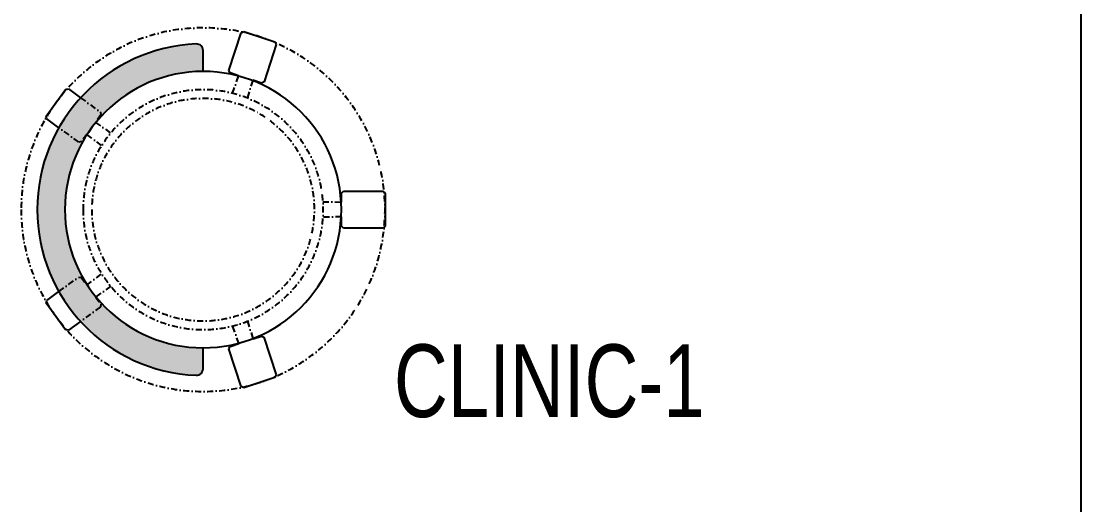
# Model space of a CAD drawing. Header units: feet. Extents: x 10126720 to 10134877, y -6288511 to -6263583.
# Drawn here: x 10129926 to 10131384, y -6271420 to -6270756 of the extents above; entities that cross this region are included whole.
import ezdxf

# ---------------------------------------------------------------- set-up
doc = ezdxf.new("R2010")
doc.units = ezdxf.units.FT
doc.header["$LTSCALE"] = 33
doc.header["$MEASUREMENT"] = 0
doc.header["$PDMODE"] = 3
doc.header["$PDSIZE"] = -1
doc.linetypes.add('DASHDOT2', pattern=[0.5, 0.25, -0.125, 0, -0.125])
doc.linetypes.add('DOT2', pattern=[0.125, 0, -0.125])
for name, color, linetype, lineweight in [('HATCH', 9, 'Continuous', 9), ('LENS-DIM', 252, 'Continuous', 5), ('LENS-FURNITURE', 13, 'Continuous', 9), ('LENS-PARTITION', 21, 'Continuous', 25), ('LENS-TEXT', 31, 'Continuous', 5), ('LN-ELEVATION-1', 81, 'Continuous', 25)]:
    doc.layers.add(name, color=color, linetype=linetype, lineweight=lineweight)
doc.styles.add('LK TXT', font='GILC____.TTF', dxfattribs={"height": 100})
doc.styles.get("Standard").update_dxf_attribs({"font": 'GILC____.TTF'})
doc.dimstyles.new('100MM', dxfattribs={"dimtxt": 100, "dimasz": 50, "dimexe": 65, "dimexo": 65, "dimtad": 1, "dimdec": 0, "dimtxsty": 'Standard', "dimblk": 'OBLIQUE', "dimcen": 2.5, "dimdle": 65, "dimclrd": 256, "dimclre": 256, "dimclrt": 1, "dimadec": 0, "dimazin": 0, "dimtfac": 1, "dimtdec": 0, "dimtmove": 1, "dimatfit": 3, "dimfxl": 1, "dimlwd": -1, "dimlwe": -1, "dimarcsym": 0})

# ---------------------------------------------------------------- blocks, each defined once
blk = doc.blocks.new('DR STOOL')
at = {"layer": 'HATCH'}
h = blk.add_hatch(dxfattribs=at)
h.set_pattern_fill('ANSI36', color=250, angle=-90.00000000000001)
h.set_pattern_definition([(315, (-227.8099174643867, 917.3997257252777), (6.173926083235043, -1.683798022700468), [7.9375, -1.587499999999999, 0, -1.587499999999999])])
edge = h.paths.add_edge_path()
edge.add_line((-190.0000000041909, 4.511094e-10), (-218.6899174675346, 4.511094e-10))
edge.add_arc((-218.6899174670689, 9.120000000388245), 9.119999999940092, 177.6119845363388, 269.9999999996136, ccw=False)
edge.add_arc((-1.8626451e-09, 3.565219e-10), 228.000000002257, 2.3880154632688004, 177.6119845367313, ccw=False)
edge.add_arc((218.6899174633436, 9.120000000497384), 9.120000000051716, -90.00000000034493, 2.3880154629299, ccw=False)
edge.add_line((218.6899174633436, 4.511094e-10), (190, 4.511094e-10))
edge.add_arc((-1.8626451e-09, 4.511094e-10), 190.000000001979, -1.27e-14, 180)
at = {"layer": 'LN-ELEVATION-1', "color": 1, "ltscale": 100}
for p, q in [((-128.6221585394814, 215.4841044476634), (-165.2704676063731, 189.0243927398114)), ((-124.7228340068832, 214.8545704018979), (-128.6221585394814, 215.4841044476634)), ((-112.6981821293011, 198.1996966340157), (-124.7228340068832, 214.8545704018979)), ((124.7553772013634, 214.9803744515593), (112.5488144652918, 198.2845540212292)), ((128.7014972954057, 215.5933048763618), (124.7553772013634, 214.9803744515593)), ((128.7014972954057, 215.5933048763618), (124.7553772013634, 214.9803744515593)), ((165.1911288509145, 188.915192311113), (128.7014972954057, 215.5933048763618)), ((165.1911288509145, 188.915192311113), (128.7014972954057, 215.5933048763618)), ((-165.2704676063731, 189.0243927398114), (-165.9069543029182, 185.0820035930228)), ((-165.9069543029182, 185.0820035930228), (-153.8003208162263, 168.3135803133482)), ((153.6734594982117, 168.4294150282658), (165.7973639420234, 185.0121775862135)), ((165.7973639420234, 185.0121775862135), (165.1911288509145, 188.915192311113)), ((165.7973639420234, 185.0121775862135), (165.1911288509145, 188.915192311113)), ((-191.2928382232785, -35.45407700946089), (-242.9550312487409, -52.24013893969095)), ((-187.9259491492994, -37.1695928365807), (-191.2928382232785, -35.45407700946089)), ((-184.1424400564283, -48.81403796559607), (-187.9259491492994, -37.1695928365807)), ((188.0651108901948, -36.96233201187715), (184.0504167033359, -49.19388854173303)), ((191.3981811110861, -35.27656588272658), (188.0651108901948, -36.96233201187715)), ((243.0100176925771, -52.21682526778022), (191.3981811110861, -35.27656588272658)), ((-242.9550312487409, -52.24013893969095), (-244.7482102331705, -55.75945052818861)), ((-244.7482102331705, -55.75945052818861), (-230.7800458371639, -98.74904560100549)), ((230.715890809428, -98.7280946081737), (244.8123673382215, -55.78040257930116)), ((244.8123673382215, -55.78040257930116), (243.0100176925771, -52.21682526778022)), ((-173.8639617776498, -80.4479453730819), (-177.8421125086024, -68.2044548037811)), ((177.6922140880488, -68.56540505095472), (173.8739495249465, -80.1985000452405)), ((-227.2218665438704, -100.5620286722478), (-175.5596735184081, -83.7759667420105)), ((-175.5596735184081, -83.7759667420105), (-173.8639617776498, -80.4479453730819)), ((173.8739495249465, -80.1985000452405), (175.5794035866856, -83.5704969359358)), ((175.5794035866856, -83.5704969359358), (227.1912401677109, -100.5107563209894)), ((-230.7800458371639, -98.74904560100549), (-227.2218665438704, -100.5620286722478)), ((227.1912401677109, -100.5107563209894), (230.715890809428, -98.7280946081737)), ((-22.72193054761737, -190.2142363802995), (-25.39390889601782, -192.886214728569)), ((-25.39390889601782, -192.886214728569), (-25.39390889601782, -247.2070584567482)), ((-10.47823652112856, -190.2142363802995), (-22.72193054761737, -190.2142363802995)), ((22.78362171910703, -190.2142363802995), (9.910054048988968, -190.2142363802995)), ((25.42475448176265, -192.8553691428751), (22.78362171910703, -190.2142363802995)), ((25.42475448176265, -247.1762128710543), (25.42475448176265, -192.8553691428751)), ((-25.39390889601782, -247.2070584567482), (-22.60096735274419, -250)), ((22.60096735274419, -250), (25.42475448176265, -247.1762128710543)), ((-22.60096735274419, -250), (22.60096735274419, -250))]:
    blk.add_line(p, q, dxfattribs=at)
at = {"layer": 'LN-ELEVATION-1', "linetype": 'DASHDOT2'}
for p, q in [((-92.92521573789418, 170.8129362839827), (-112.6981821293011, 198.1996966340157)), ((112.5488144652918, 198.2845540212292), (92.69529851106927, 171.1294289919315)), ((-153.8003208162263, 168.3135803133482), (-134.1093360339291, 141.0403694751003)), ((-103.4542870586738, 159.9154408004979), (-93.52748446213081, 167.0824927485227)), ((-93.52748446213081, 167.0824927485227), (-92.92521573789418, 170.8129362839827)), ((92.69529851106927, 171.1294289919315), (93.26858203159645, 167.4385604566923)), ((93.26858203159645, 167.4385604566923), (103.6608748426661, 159.8406005539291)), ((133.7372852512635, 141.1612321265929), (153.6734594982117, 168.4294150282658)), ((-130.4219571123831, 140.4450534014686), (-119.9844727469608, 147.9808124662595)), ((-119.9844727469608, 147.9808124662595), (-105.3687285655178, 126.9741353208374)), ((-88.15393704269081, 139.4771787207864), (-103.4542870586738, 159.9154408004979)), ((103.6608748426661, 159.8406005539291), (88.19885099539533, 139.4487815762331)), ((105.4096150295809, 126.94019481352), (120.1194891873747, 147.8074627162714)), ((120.1194891873747, 147.8074627162714), (130.0033113472163, 140.5812532722048)), ((-134.1093360339291, 141.0403694751003), (-130.4219571123831, 140.4450534014686)), ((130.0033113472163, 140.5812532722048), (133.7372852512635, 141.1612321265929)), ((-159.954806596972, -40.49024384317454), (-184.1424400564283, -48.81403796559607)), ((184.0504167033359, -49.19388854173303), (159.8786162491887, -40.79004861696012)), ((-177.8421125086024, -68.2044548037811), (-153.4148110738024, -60.73628028803068)), ((153.3006618716754, -61.02382378749462), (177.6922140880488, -68.56540505095472)), ((-10.92024635523557, -164.6382343793375), (-10.47823652112856, -190.2142363802995)), ((9.910054048988968, -190.2142363802995), (10.35584833659231, -164.674698740353))]:
    blk.add_line(p, q, dxfattribs=at)
at = {"layer": 'LN-ELEVATION-1', "color": 1, "ltscale": 100}
blk.add_lwpolyline([(-190.0000000023283, 0), (-218.6899174656719, 0, -0.4264743413925903), (-227.8019973598421, 9.5, -0.959166304662544), (227.8019973593764, 9.5, -0.4264743413925903), (218.6899174647406, 0), (190.0000000013969, 0)], format="xyb", dxfattribs=at)
at = {"layer": 'LN-ELEVATION-1', "linetype": 'DASHDOT2'}
for radius in [250, 165, 153]:
    blk.add_circle((0, 0), radius, dxfattribs=at)
at = {"layer": 'LN-ELEVATION-1', "color": 1, "ltscale": 100}
blk.add_circle((0, 0), 190, dxfattribs=at)
blk = doc.blocks.new('_Oblique')
at = {"color": 0, "lineweight": -2}
blk.add_line((-0.5, -0.5), (0.5, 0.5), dxfattribs=at)
blk = doc.blocks.new('*D52')
at = {"layer": 'Defpoints', "color": 0}
for p in [(10132173.72573334, -6271210.794426333), (10131298.20114307, -6271919.083162154), (10131298.80847267, -6271919.832576196)]:
    blk.add_point(p, dxfattribs=at)
at = {"layer": 'LENS-DIM'}
blk.add_line((10132223.61752782, -6271169.120221903), (10131247.702019, -6271960.007952542), dxfattribs=at)
at = {"layer": 'LENS-DIM', "linetype": 'DOT2'}
for p, q in [((10132132.80094295, -6271160.295302262), (10132132.19361336, -6271159.545888223)), ((10131257.88368228, -6271869.333452125), (10131257.27635269, -6271868.584038085))]:
    blk.add_line(p, q, dxfattribs=at)
at = {"layer": 'LENS-DIM', "xscale": 50, "yscale": 50, "zscale": 50}
for p, rotation in [((10132173.11840375, -6271210.045012292), 39.02151418358419), ((10131298.20114307, -6271919.083162154), 219.0215141835841)]:
    blk.add_blockref('_Oblique', p, dxfattribs=dict(at, rotation=rotation))
at = {"layer": 'LENS-DIM', "color": 1, "insert": (10131703.07642901, -6271524.357886139), "char_height": 100, "attachment_point": 5, "rotation": 39.02151418358416}
blk.add_mtext('1126', dxfattribs=at)

msp = doc.modelspace()

# ---------------------------------------------------------------- linework, layer by layer
at = {"layer": 'LENS-PARTITION'}
msp.add_lwpolyline([(10131482.50172503, -6270155.500000001), (10131382.50172503, -6270155.500000001), (10131382.50172503, -6272355.499999999), (10131482.50172503, -6272355.499999999)], close=True, dxfattribs=at)

# ---------------------------------------------------------------- block references
at = {"layer": 'LENS-FURNITURE', "xscale": -1, "rotation": 90}
msp.add_blockref('DR STOOL', (10130176.37896818, -6271014.639446093), dxfattribs=at)

# ---------------------------------------------------------------- texts
at = {"layer": 'LENS-TEXT', "color": 0, "linetype": 'Continuous', "ltscale": 3, "insert": (10130652.24880201, -6271250.618568902), "char_height": 100, "attachment_point": 5, "style": 'LK TXT'}
msp.add_mtext_dynamic_manual_height_columns('CLINIC-1', width=730.5073781448633, gutter_width=0.9999999999999992, heights=[0], dxfattribs=at)

# ---------------------------------------------------------------- dimensions: what is measured, and where the dimension line sits
at = {"layer": 'LENS-DIM', "color": 2}
dim = msp.add_aligned_dim(p1=(10132173.72573334, -6271210.79442633), p2=(10131298.80847267, -6271919.832576195), distance=-0.9646090654623825, dimstyle='100MM', dxfattribs=at)
dim.commit()
dim.dimension.update_dxf_attribs({"geometry": '*D52', "text_midpoint": (10131703.07642901, -6271524.357886139)})

doc.saveas('drawing.dxf')
